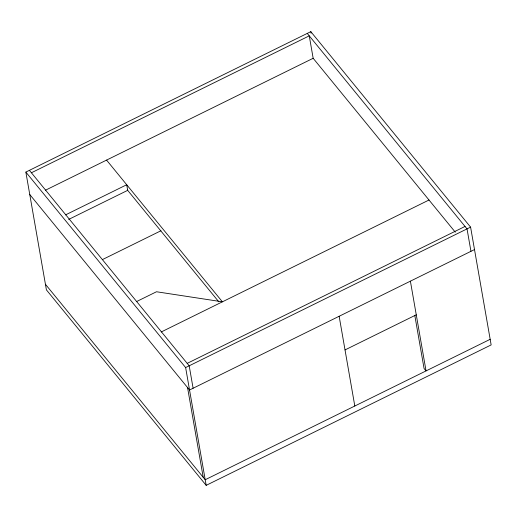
<?xml version="1.0" encoding="UTF-8"?>
<svg xmlns="http://www.w3.org/2000/svg" width="517" height="517" viewBox="0 0 517 517"><rect width="100%" height="100%" fill="white"/><g stroke="black" fill="none" stroke-linecap="round" stroke-linejoin="round"><path stroke-width="0.78" d="M25.85 172.083L310.814 31.653L470.593 227.131L491.15 344.917L206.186 485.347L46.407 289.869L25.85 172.083L185.629 367.561L206.186 485.347M31.408 172.775L309.25 35.854L313.166 58.285L455.296 232.178M45.399 190.243L313.166 58.285M65.536 214.885L126.704 184.737L127.686 190.346L68.677 219.428M102.36 259.631L160.968 230.75M136.339 301.682L156.489 291.756L222.407 301.825L106.567 160.102M161.239 331.966L429.007 200.008M187.193 363.367L465.035 226.44M185.629 367.561L470.593 227.131M474.509 249.569L189.545 389.999L29.766 194.521M345.026 349.925L416.263 314.814M490.174 339.307L205.21 479.737L45.425 284.26M307.253 33.405L467.032 228.889L470.948 251.32M127.447 190.056L218.794 301.812M29.411 170.332L189.19 365.81L193.106 388.241M410.395 281.164L426.053 370.902L424.056 368.459L414.77 315.254M310.814 31.653L311.085 33.198M339.152 316.275L354.811 406.013M187.548 387.556L203.213 477.294"/></g></svg>
